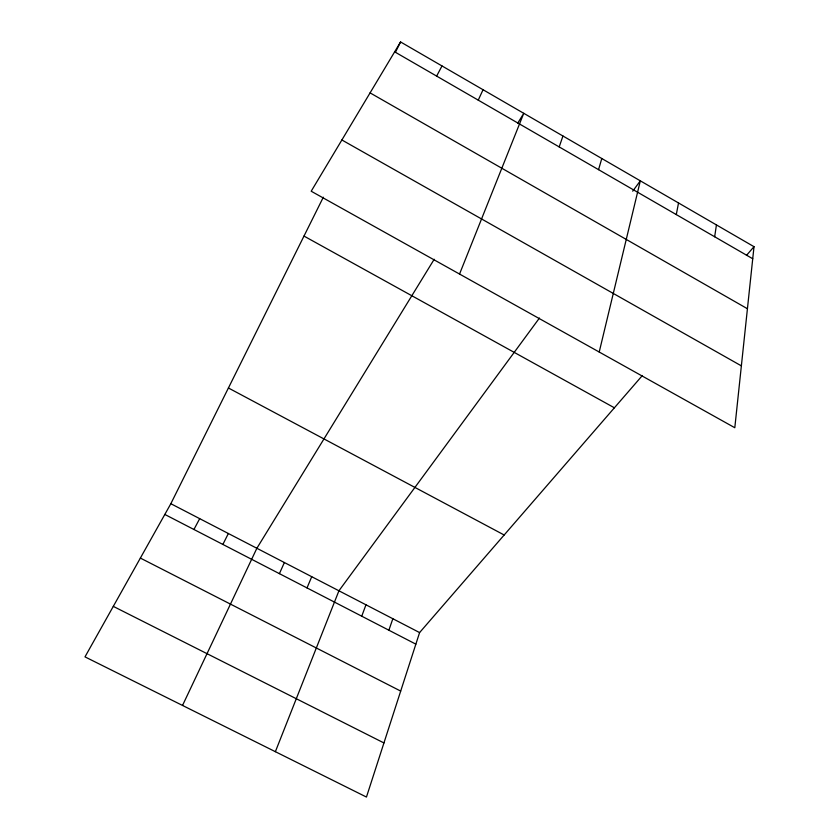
<?xml version="1.0" encoding="UTF-8"?>
<svg xmlns="http://www.w3.org/2000/svg" width="839" height="839" viewBox="0 0 839 839"><rect width="100%" height="100%" fill="white"/><g stroke="black" fill="none" stroke-linecap="round" stroke-linejoin="round"><path stroke-width="1.26" d="M754.009 246.687L734.807 427.733L311.196 191.229L400.57 41.95L754.009 246.687L746.448 255.423M714.671 236.766L716.433 224.915M676.286 214.585L678.531 202.954M599.214 352.034L640.325 180.825L632.711 191.177M598.553 169.667L601.794 158.508M642.37 375.515L419.594 632.585L366.454 797.05L84.991 656.874L170.841 503.704L323.33 197.207M559.194 146.919L562.948 136.002M388.877 630.215L392.851 618.731M361.745 616.193L365.961 604.804M275.37 751.692L338.925 590.792L539.446 318.044M459.541 274.059L523.767 113.307L517.684 123.228M307.011 587.919L311.73 576.697M279.408 573.656L284.379 562.529M478.251 100.145L483.054 89.731M182.524 705.452L256.87 548.276L434.203 259.272M395.431 52.291L400.57 41.95M222.88 544.438L228.365 533.499M436.637 76.097L441.996 65.945M193.935 529.482L199.692 518.649M113.296 606.377L383.937 742.945M140.365 558.071L400.685 691.084M164.822 514.443L415.85 644.153M170.841 503.704L419.594 632.585M228.418 387.985L504.155 534.999M303.991 236.084L614.389 407.796M341.882 139.977L741.372 365.867M370.083 92.877L747.434 308.742M394.655 51.84L752.73 258.758"/></g></svg>
